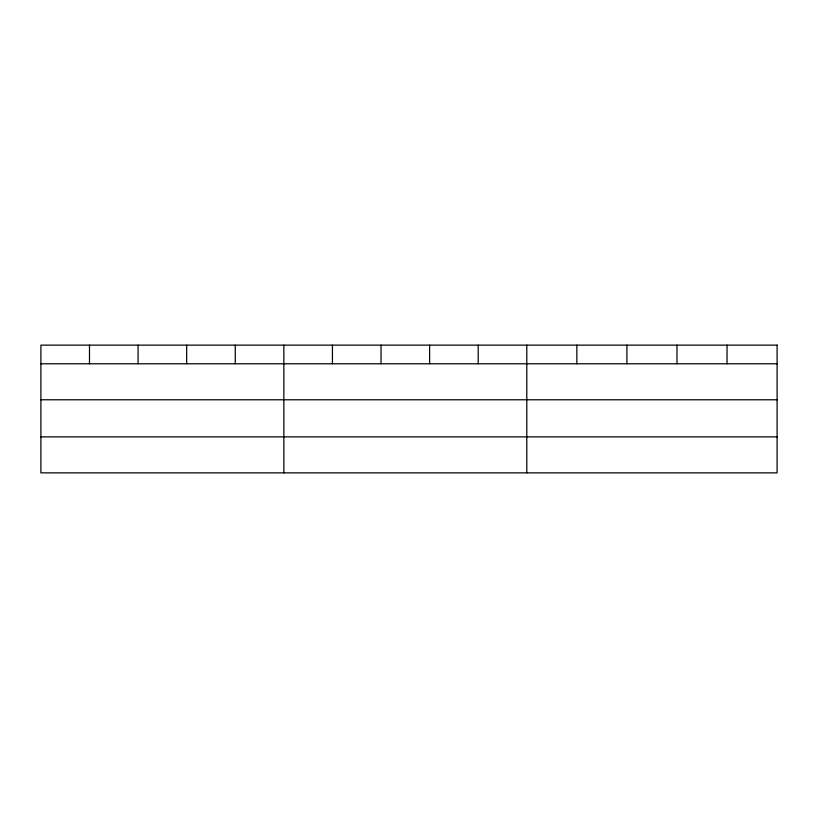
<?xml version="1.0" encoding="UTF-8"?>
<svg xmlns="http://www.w3.org/2000/svg" width="818" height="818" viewBox="0 0 818 818"><rect width="100%" height="100%" fill="white"/><g stroke="black" fill="none" stroke-linecap="round" stroke-linejoin="round"><path stroke-width="1.23" d="M40.9 363.775L777.1 363.775M40.9 399.777L777.1 399.777M40.9 436.863L777.1 436.863M727.038 345.135L727.038 363.775M676.977 345.135L676.977 363.775M626.915 345.135L626.915 363.775M576.854 345.135L576.854 363.775M526.792 345.135L526.792 472.865M478.203 345.135L478.203 363.775M429.614 345.135L429.614 363.775M381.024 345.135L381.024 363.775M332.435 345.135L332.435 363.775M283.846 345.135L283.846 472.865M235.257 345.135L235.257 363.775M186.668 345.135L186.668 363.775M138.078 345.135L138.078 363.775M89.489 345.135L89.489 363.775M777.1 345.135L40.9 345.135L40.9 472.865L777.1 472.865L777.1 345.135"/></g></svg>
